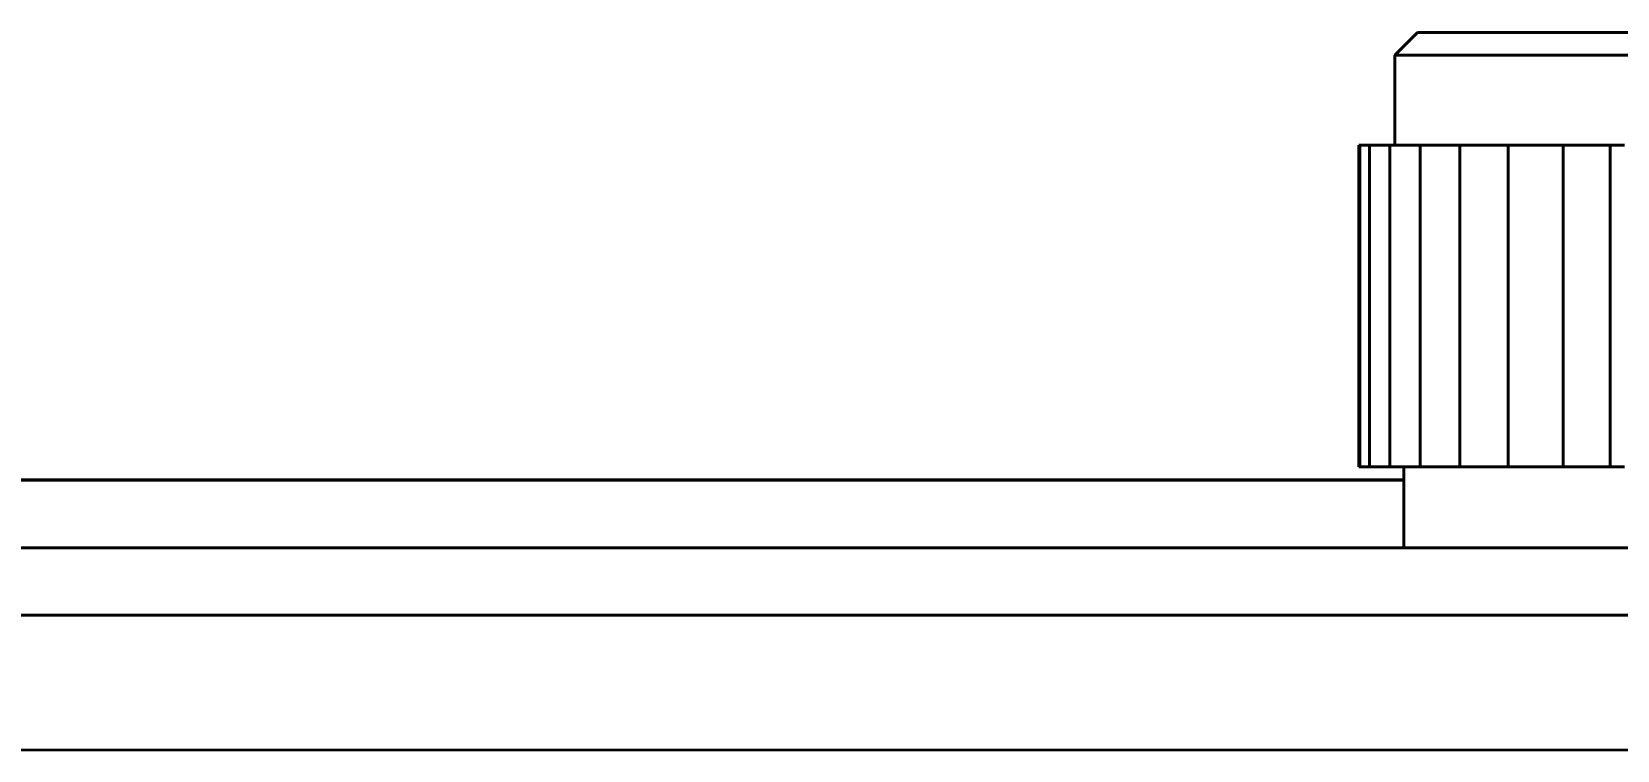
# Model space of a CAD drawing. Header units: millimetres. Extents: x 0 to 1682, y 0 to 1188.
# Drawn here: x 1320.58 to 1355.8, y 473.5 to 489.46 of the extents above; entities that cross this region are included whole.
import ezdxf

# ---------------------------------------------------------------- set-up
doc = ezdxf.new("R2010")
doc.units = ezdxf.units.MM
doc.header["$LTSCALE"] = 2
for name, color, linetype, lineweight in [('가시적인 것(ISO)', 3, 'Continuous', 40), ('가시적인 좁은 것(ISO)', 3, 'Continuous', 35), ('치수(ISO)', 2, 'Continuous', 25)]:
    doc.layers.add(name, color=color, linetype=linetype, lineweight=lineweight)
doc.styles.add('치수 텍스트_PSTEK_POSCO', font='isocp.shx')
doc.dimstyles.new('치수_PSTEK_POSCO', dxfattribs={"dimscale": 2, "dimtxt": 3.5, "dimasz": 2.5, "dimexe": 2, "dimexo": 2.5, "dimgap": 1, "dimtad": 1, "dimrnd": 1e-08, "dimdsep": 46, "dimtxsty": '치수 텍스트_PSTEK_POSCO', "dimcen": 0.09, "dimdle": 10, "dimclrd": 7, "dimclre": 7, "dimclrt": 2, "dimadec": 1, "dimazin": 2, "dimtfac": 1, "dimtmove": 0, "dimatfit": 3, "dimfxl": 0, "dimtolj": 1, "dimlwd": -1, "dimlwe": -1, "dimarcsym": 0})

# ---------------------------------------------------------------- blocks, each defined once
blk = doc.blocks.new('*D31')
at = {"layer": 'Defpoints', "color": 0, "transparency": 16777216}
for p in [(1272.012, 520.165), (1272.012, 475.995), (1495.012, 475.995)]:
    blk.add_point(p, dxfattribs=at)
at = {"layer": '치수(ISO)', "color": 7, "transparency": 16777216}
for p, q in [((1272.012, 480.995), (1272.012, 524.165)), ((1495.012, 480.995), (1495.012, 524.165)), ((1490.012, 520.165), (1277.012, 520.165))]:
    blk.add_line(p, q, dxfattribs=at)
for points in [[(1277.012, 520.998), (1277.012, 519.331), (1272.012, 520.165)], [(1490.012, 520.998), (1490.012, 519.331), (1495.012, 520.165)]]:
    blk.add_solid(points, dxfattribs=at)
at = {"layer": '치수(ISO)', "color": 2, "transparency": 16777216, "insert": (1373.478, 525.665), "char_height": 7, "attachment_point": 4, "style": '치수 텍스트_PSTEK_POSCO'}
blk.add_mtext('\\A1;223', dxfattribs=at)

msp = doc.modelspace()

# ---------------------------------------------------------------- linework, layer by layer
at = {"layer": '가시적인 것(ISO)'}
for p, q in [((1351.362, 489.445), (1350.862, 488.945)), ((1351.362, 489.445), (1368.362, 489.445)), ((1350.862, 488.945), (1350.862, 486.945)), ((1368.862, 488.945), (1350.862, 488.945)), ((1350.062, 486.945), (1350.081, 486.945)), ((1350.062, 479.795), (1350.062, 486.945)), ((1350.081, 486.945), (1350.296, 486.945)), ((1350.081, 479.795), (1350.081, 486.945)), ((1350.296, 486.945), (1350.296, 479.795)), ((1350.296, 486.945), (1350.747, 486.945)), ((1350.747, 486.945), (1351.423, 486.945)), ((1350.747, 479.795), (1350.747, 486.945)), ((1351.423, 486.945), (1351.423, 479.795)), ((1351.423, 486.945), (1352.305, 486.945)), ((1352.305, 486.945), (1353.376, 486.945)), ((1352.305, 479.795), (1352.305, 486.945)), ((1353.376, 486.945), (1353.376, 479.795)), ((1353.376, 486.945), (1354.603, 486.945)), ((1354.603, 486.945), (1355.644, 486.945)), ((1354.603, 479.795), (1354.603, 486.945)), ((1355.644, 486.945), (1355.644, 479.795)), ((1355.644, 486.945), (1355.963, 486.945)), ((1350.081, 479.795), (1350.062, 479.795)), ((1350.296, 479.795), (1350.081, 479.795)), ((1350.747, 479.795), (1350.296, 479.795)), ((1351.423, 479.795), (1350.747, 479.795)), ((1351.062, 477.995), (1351.062, 479.795)), ((1352.305, 479.795), (1351.423, 479.795)), ((1353.376, 479.795), (1352.305, 479.795)), ((1354.603, 479.795), (1353.376, 479.795)), ((1355.644, 479.795), (1354.603, 479.795)), ((1355.963, 479.795), (1355.644, 479.795)), ((1351.062, 479.495), (1303.512, 479.495)), ((1313.512, 479.505), (1351.062, 479.505)), ((1274.012, 477.995), (1493.012, 477.995)), ((1493.012, 476.495), (1274.012, 476.495))]:
    msp.add_line(p, q, dxfattribs=at)
at = {"layer": '가시적인 좁은 것(ISO)'}
msp.add_line((1491.512, 473.495), (1275.512, 473.495), dxfattribs=at)

# ---------------------------------------------------------------- dimensions: what is measured, and where the dimension line sits
at = {"layer": '치수(ISO)', "color": 7}
dim = msp.add_linear_dim(base=(1272.012, 520.165), p1=(1495.012, 475.995), p2=(1272.012, 475.995), dimstyle='치수_PSTEK_POSCO', override={"dimdec": 2, "dimtp": 0, "dimtm": 0, "dimtdec": 2, "dimtofl": 0, "dimatfit": 1}, dxfattribs=at)
dim.commit()
dim.dimension.update_dxf_attribs({"geometry": '*D31', "text_midpoint": (1380.012, 520.165), "dimtype": 160})

doc.saveas('drawing.dxf')
